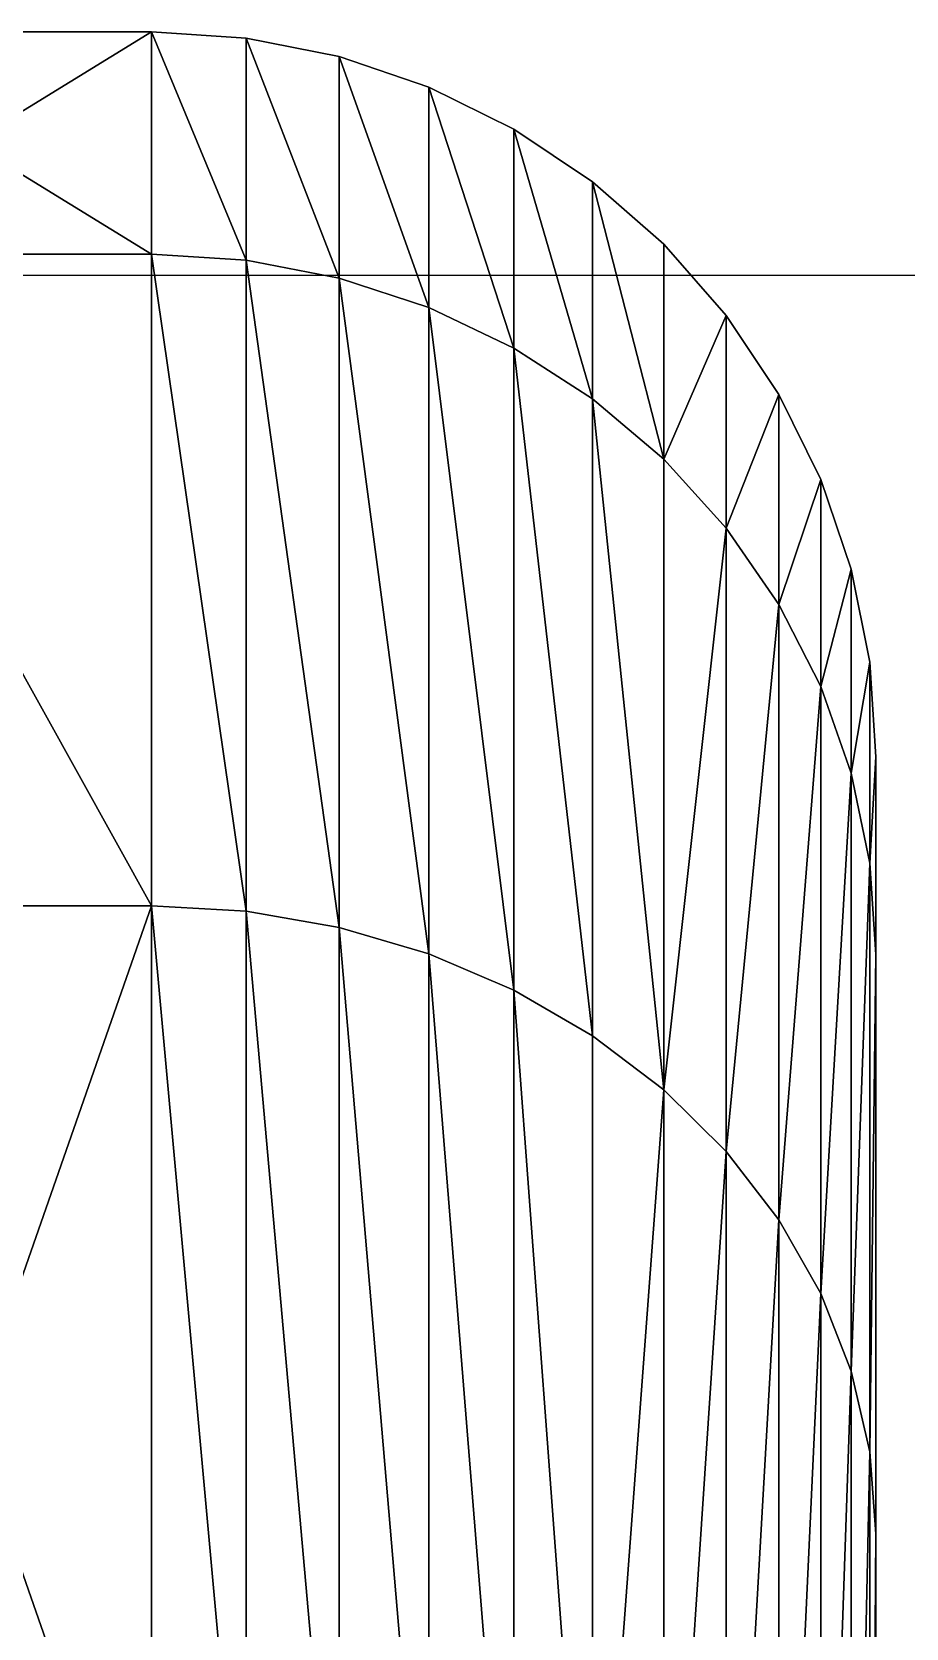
# Model space of a CAD drawing. Header units: millimetres. Extents: x 779 to 931, y 271 to 417.
# Drawn here: x 872.708 to 873.915, y 349.267 to 351.469 of the extents above; entities that cross this region are included whole.
import ezdxf

# ---------------------------------------------------------------- set-up
doc = ezdxf.new("R2010")
doc.units = ezdxf.units.MM

msp = doc.modelspace()

# ---------------------------------------------------------------- linework, layer by layer
at = {"extrusion": (1, -1.22465e-16, -1.83697e-16)}
for p, q in [((872.3732, 351.4694, 13.8467), (872.8732, 351.4694, 13.8467)), ((873.0037, 351.4608, 13.8467), (872.8732, 351.4694, 13.8467)), ((872.8732, 351.4694, 13.8467), (872.8732, 351.1627, 16.176)), ((872.8732, 351.1627, 11.5173), (872.8732, 351.4694, 13.8467)), ((873.0037, 351.1544, 11.5195), (873.0037, 351.4608, 13.8467)), ((873.132, 351.4353, 13.8467), (873.0037, 351.4608, 13.8467)), ((873.0037, 351.4608, 13.8467), (873.0037, 351.1544, 16.1738)), ((873.132, 351.1298, 11.5261), (873.132, 351.4353, 13.8467)), ((873.2558, 351.3932, 13.8467), (873.132, 351.4353, 13.8467)), ((873.132, 351.4353, 13.8467), (873.132, 351.1298, 16.1672)), ((873.2558, 351.3932, 13.8467), (873.2558, 351.0892, 16.1563)), ((873.2558, 351.0892, 11.537), (873.2558, 351.3932, 13.8467)), ((873.3732, 351.3354, 13.8467), (873.2558, 351.3932, 13.8467)), ((873.3732, 351.3354, 13.8467), (873.3732, 351.0333, 16.1414)), ((873.3732, 351.0333, 11.552), (873.3732, 351.3354, 13.8467)), ((873.4819, 351.2627, 13.8467), (873.3732, 351.3354, 13.8467)), ((873.5803, 351.1765, 13.8467), (873.4819, 351.2627, 13.8467)), ((873.4819, 351.2627, 13.8467), (873.4819, 350.9631, 16.1226)), ((873.4819, 350.9631, 11.5708), (873.4819, 351.2627, 13.8467)), ((873.5803, 350.8798, 11.5931), (873.5803, 351.1765, 13.8467)), ((873.6665, 351.0781, 13.8467), (873.5803, 351.1765, 13.8467)), ((873.5803, 351.1765, 13.8467), (873.5803, 350.8798, 16.1002)), ((872.3732, 351.1627, 11.5173), (872.8732, 351.1627, 11.5173)), ((872.3732, 351.1627, 16.176), (872.8732, 351.1627, 16.176)), ((873.0037, 351.1544, 11.5195), (872.8732, 351.1627, 11.5173)), ((873.0037, 351.1544, 16.1738), (872.8732, 351.1627, 16.176)), ((872.8732, 351.1627, 16.176), (872.8732, 350.2636, 18.3467)), ((872.8732, 350.2636, 9.3467), (872.8732, 351.1627, 11.5173)), ((873.132, 351.1298, 11.5261), (873.0037, 351.1544, 11.5195)), ((873.132, 351.1298, 16.1672), (873.0037, 351.1544, 16.1738)), ((873.0037, 350.2562, 9.3509), (873.0037, 351.1544, 11.5195)), ((873.0037, 351.1544, 16.1738), (873.0037, 350.2562, 18.3424)), ((873.132, 350.2341, 9.3637), (873.132, 351.1298, 11.5261)), ((873.2558, 351.0892, 16.1563), (873.132, 351.1298, 16.1672)), ((873.2558, 351.0892, 11.537), (873.132, 351.1298, 11.5261)), ((873.132, 351.1298, 16.1672), (873.132, 350.2341, 18.3296)), ((873.3732, 351.0333, 16.1414), (873.2558, 351.0892, 16.1563)), ((873.2558, 351.0892, 16.1563), (873.2558, 350.1977, 18.3086)), ((873.2558, 350.1977, 9.3847), (873.2558, 351.0892, 11.537)), ((873.3732, 351.0333, 11.552), (873.2558, 351.0892, 11.537)), ((873.6665, 350.7848, 11.6186), (873.6665, 351.0781, 13.8467)), ((873.7392, 350.9694, 13.8467), (873.6665, 351.0781, 13.8467)), ((873.6665, 351.0781, 13.8467), (873.6665, 350.7848, 16.0748)), ((873.4819, 350.9631, 16.1226), (873.3732, 351.0333, 16.1414)), ((873.3732, 351.0333, 16.1414), (873.3732, 350.1476, 18.2797)), ((873.3732, 350.1476, 9.4137), (873.3732, 351.0333, 11.552)), ((873.4819, 350.9631, 11.5708), (873.3732, 351.0333, 11.552)), ((873.7392, 350.6797, 11.6467), (873.7392, 350.9694, 13.8467)), ((873.797, 350.852, 13.8467), (873.7392, 350.9694, 13.8467)), ((873.7392, 350.9694, 13.8467), (873.7392, 350.6797, 16.0466)), ((873.5803, 350.8798, 16.1002), (873.4819, 350.9631, 16.1226)), ((873.4819, 350.9631, 16.1226), (873.4819, 350.0846, 18.2433)), ((873.4819, 350.0846, 9.45), (873.4819, 350.9631, 11.5708)), ((873.5803, 350.8798, 11.5931), (873.4819, 350.9631, 11.5708)), ((873.6665, 350.7848, 11.6186), (873.5803, 350.8798, 11.5931)), ((873.6665, 350.7848, 16.0748), (873.5803, 350.8798, 16.1002)), ((873.5803, 350.8798, 16.1002), (873.5803, 350.0099, 18.2002)), ((873.5803, 350.0099, 9.4931), (873.5803, 350.8798, 11.5931)), ((873.797, 350.5664, 11.6771), (873.797, 350.852, 13.8467)), ((873.797, 350.852, 13.8467), (873.797, 350.5664, 16.0163)), ((873.8391, 350.7282, 13.8467), (873.797, 350.852, 13.8467)), ((873.6665, 349.9248, 9.5423), (873.6665, 350.7848, 11.6186)), ((873.7392, 350.6797, 11.6467), (873.6665, 350.7848, 11.6186)), ((873.7392, 350.6797, 16.0466), (873.6665, 350.7848, 16.0748)), ((873.6665, 350.7848, 16.0748), (873.6665, 349.9248, 18.151)), ((873.8391, 350.7282, 13.8467), (873.8391, 350.4468, 15.9842)), ((873.8391, 350.4468, 11.7091), (873.8391, 350.7282, 13.8467)), ((873.8646, 350.5999, 13.8467), (873.8391, 350.7282, 13.8467)), ((873.7392, 350.6797, 16.0466), (873.7392, 349.8306, 18.0967)), ((873.7392, 349.8306, 9.5967), (873.7392, 350.6797, 11.6467)), ((873.797, 350.5664, 11.6771), (873.7392, 350.6797, 11.6467)), ((873.797, 350.5664, 16.0163), (873.7392, 350.6797, 16.0466)), ((873.8646, 350.5999, 13.8467), (873.8646, 350.3228, 15.951)), ((873.8732, 350.4694, 13.8467), (873.8646, 350.5999, 13.8467)), ((873.8646, 350.3228, 11.7423), (873.8646, 350.5999, 13.8467)), ((873.797, 350.5664, 16.0163), (873.797, 349.729, 18.038)), ((873.8391, 350.4468, 15.9842), (873.797, 350.5664, 16.0163)), ((873.8391, 350.4468, 11.7091), (873.797, 350.5664, 11.6771)), ((873.797, 349.729, 9.6553), (873.797, 350.5664, 11.6771)), ((873.8732, 350.4694, 13.8467), (873.8732, 350.1968, 15.9172)), ((873.8732, 350.1968, 11.7761), (873.8732, 350.4694, 13.8467)), ((873.8391, 350.4468, 15.9842), (873.8391, 349.6217, 17.9761)), ((873.8646, 350.3228, 15.951), (873.8391, 350.4468, 15.9842)), ((873.8391, 349.6217, 9.7173), (873.8391, 350.4468, 11.7091)), ((873.8646, 350.3228, 11.7423), (873.8391, 350.4468, 11.7091)), ((873.8732, 350.1968, 15.9172), (873.8646, 350.3228, 15.951)), ((873.8646, 349.5106, 9.7814), (873.8646, 350.3228, 11.7423)), ((873.8646, 350.3228, 15.951), (873.8646, 349.5106, 17.9119)), ((873.8732, 350.1968, 11.7761), (873.8646, 350.3228, 11.7423)), ((872.3732, 350.2636, 18.3467), (872.8732, 350.2636, 18.3467)), ((872.3732, 350.2636, 9.3467), (872.8732, 350.2636, 9.3467)), ((873.0037, 350.2562, 9.3509), (872.8732, 350.2636, 9.3467)), ((873.0037, 350.2562, 18.3424), (872.8732, 350.2636, 18.3467)), ((872.8732, 348.8333, 7.4827), (872.8732, 350.2636, 9.3467)), ((872.8732, 350.2636, 18.3467), (872.8732, 348.8333, 20.2106)), ((873.0037, 348.8273, 7.4888), (873.0037, 350.2562, 9.3509)), ((873.132, 350.2341, 9.3637), (873.0037, 350.2562, 9.3509)), ((873.0037, 350.2562, 18.3424), (873.0037, 348.8273, 20.2046)), ((873.132, 350.2341, 18.3296), (873.0037, 350.2562, 18.3424)), ((873.2558, 350.1977, 18.3086), (873.132, 350.2341, 18.3296)), ((873.132, 348.8092, 7.5068), (873.132, 350.2341, 9.3637)), ((873.2558, 350.1977, 9.3847), (873.132, 350.2341, 9.3637)), ((873.132, 350.2341, 18.3296), (873.132, 348.8092, 20.1865)), ((873.3732, 350.1476, 9.4137), (873.2558, 350.1977, 9.3847)), ((873.3732, 350.1476, 18.2797), (873.2558, 350.1977, 18.3086)), ((873.2558, 348.7795, 7.5365), (873.2558, 350.1977, 9.3847)), ((873.2558, 350.1977, 18.3086), (873.2558, 348.7795, 20.1568)), ((873.8732, 350.1968, 15.9172), (873.8732, 349.3976, 17.8467)), ((873.8732, 349.3976, 9.8467), (873.8732, 350.1968, 11.7761)), ((873.3732, 348.7386, 7.5774), (873.3732, 350.1476, 9.4137)), ((873.3732, 350.1476, 18.2797), (873.3732, 348.7386, 20.1159)), ((873.4819, 350.0846, 18.2433), (873.3732, 350.1476, 18.2797)), ((873.4819, 350.0846, 9.45), (873.3732, 350.1476, 9.4137)), ((873.4819, 350.0846, 18.2433), (873.4819, 348.6872, 20.0645)), ((873.5803, 350.0099, 9.4931), (873.4819, 350.0846, 9.45)), ((873.5803, 350.0099, 18.2002), (873.4819, 350.0846, 18.2433)), ((873.4819, 348.6872, 7.6288), (873.4819, 350.0846, 9.45)), ((873.5803, 350.0099, 18.2002), (873.5803, 348.6262, 20.0035)), ((873.5803, 348.6262, 7.6898), (873.5803, 350.0099, 9.4931)), ((873.6665, 349.9248, 9.5423), (873.5803, 350.0099, 9.4931)), ((873.6665, 349.9248, 18.151), (873.5803, 350.0099, 18.2002)), ((873.7392, 349.8306, 18.0967), (873.6665, 349.9248, 18.151)), ((873.6665, 349.9248, 18.151), (873.6665, 348.5567, 19.934)), ((873.6665, 348.5567, 7.7594), (873.6665, 349.9248, 9.5423)), ((873.7392, 349.8306, 9.5967), (873.6665, 349.9248, 9.5423)), ((873.797, 349.729, 9.6553), (873.7392, 349.8306, 9.5967)), ((873.797, 349.729, 18.038), (873.7392, 349.8306, 18.0967)), ((873.7392, 349.8306, 18.0967), (873.7392, 348.4798, 19.8571)), ((873.7392, 348.4798, 7.8363), (873.7392, 349.8306, 9.5967)), ((873.797, 348.3968, 7.9192), (873.797, 349.729, 9.6553)), ((873.8391, 349.6217, 17.9761), (873.797, 349.729, 18.038)), ((873.8391, 349.6217, 9.7173), (873.797, 349.729, 9.6553)), ((873.797, 349.729, 18.038), (873.797, 348.3968, 19.7741)), ((873.8391, 348.3092, 8.0068), (873.8391, 349.6217, 9.7173)), ((873.8391, 349.6217, 17.9761), (873.8391, 348.3092, 19.6865)), ((873.8646, 349.5106, 9.7814), (873.8391, 349.6217, 9.7173)), ((873.8646, 349.5106, 17.9119), (873.8391, 349.6217, 17.9761)), ((873.8646, 348.2185, 8.0975), (873.8646, 349.5106, 9.7814)), ((873.8646, 349.5106, 17.9119), (873.8646, 348.2185, 19.5958)), ((873.8732, 349.3976, 9.8467), (873.8646, 349.5106, 9.7814)), ((873.8732, 349.3976, 17.8467), (873.8646, 349.5106, 17.9119)), ((873.8732, 349.4607, 13.8467), (873.8732, 349.2225, 15.6562)), ((873.8732, 349.2225, 12.0372), (873.8732, 349.4607, 13.8467)), ((873.8732, 349.3976, 17.8467), (873.8732, 348.1262, 19.5035)), ((873.8732, 348.1262, 8.1898), (873.8732, 349.3976, 9.8467))]:
    msp.add_line(p, q, dxfattribs=at)
at = {"elevation": 32.5}
msp.add_lwpolyline([(841.0732, 351.134), (931.2732, 351.134), (931.2732, 336.134), (841.0732, 336.134)], close=True, dxfattribs=at)

# ---------------------------------------------------------------- meshes
at = {"color": 160, "true_color": 0x3232ff}
mesh = msp.add_polyface(dxfattribs=at)
corners = [(872.8732, 351.1627, 11.5173), (872.3732, 351.4694, 13.8467), (872.8732, 351.4694, 13.8467), (872.3732, 351.1627, 11.5173)]
mesh.append_faces([[corners[k] for k in face] for face in [(0, 1, 2), (1, 0, 3)]], dxfattribs={"vtx0": -1, "color": 160})
mesh = msp.add_polyface(dxfattribs=at)
corners = [(872.8732, 351.4694, 13.8467), (872.3732, 351.1627, 16.176), (872.8732, 351.1627, 16.176), (872.3732, 351.4694, 13.8467)]
mesh.append_faces([[corners[k] for k in face] for face in [(0, 1, 2), (1, 0, 3)]], dxfattribs={"vtx0": -1, "color": 160})
mesh = msp.add_polyface(dxfattribs=at)
corners = [(873.0037, 351.1544, 11.5195), (872.8732, 351.4694, 13.8467), (873.0037, 351.4608, 13.8467), (872.8732, 351.1627, 11.5173)]
mesh.append_faces([[corners[k] for k in face] for face in [(0, 1, 2), (1, 0, 3)]], dxfattribs={"vtx0": -1, "color": 160})
mesh = msp.add_polyface(dxfattribs=at)
corners = [(873.0037, 351.1544, 16.1738), (872.8732, 351.4694, 13.8467), (872.8732, 351.1627, 16.176), (873.0037, 351.4608, 13.8467)]
mesh.append_faces([[corners[k] for k in face] for face in [(0, 1, 2), (1, 0, 3)]], dxfattribs={"vtx0": -1, "color": 160})
mesh = msp.add_polyface(dxfattribs=at)
corners = [(873.132, 351.1298, 11.5261), (873.0037, 351.4608, 13.8467), (873.132, 351.4353, 13.8467), (873.0037, 351.1544, 11.5195)]
mesh.append_faces([[corners[k] for k in face] for face in [(0, 1, 2), (1, 0, 3)]], dxfattribs={"vtx0": -1, "color": 160})
mesh = msp.add_polyface(dxfattribs=at)
corners = [(873.132, 351.1298, 16.1672), (873.0037, 351.4608, 13.8467), (873.0037, 351.1544, 16.1738), (873.132, 351.4353, 13.8467)]
mesh.append_faces([[corners[k] for k in face] for face in [(0, 1, 2), (1, 0, 3)]], dxfattribs={"vtx0": -1, "color": 160})
mesh = msp.add_polyface(dxfattribs=at)
corners = [(873.2558, 351.0892, 16.1563), (873.132, 351.4353, 13.8467), (873.132, 351.1298, 16.1672), (873.2558, 351.3932, 13.8467)]
mesh.append_faces([[corners[k] for k in face] for face in [(0, 1, 2), (1, 0, 3)]], dxfattribs={"vtx0": -1, "color": 160})
mesh = msp.add_polyface(dxfattribs=at)
corners = [(873.2558, 351.0892, 11.537), (873.132, 351.4353, 13.8467), (873.2558, 351.3932, 13.8467), (873.132, 351.1298, 11.5261)]
mesh.append_faces([[corners[k] for k in face] for face in [(0, 1, 2), (1, 0, 3)]], dxfattribs={"vtx0": -1, "color": 160})
mesh = msp.add_polyface(dxfattribs=at)
corners = [(873.3732, 351.0333, 16.1414), (873.2558, 351.3932, 13.8467), (873.2558, 351.0892, 16.1563), (873.3732, 351.3354, 13.8467)]
mesh.append_faces([[corners[k] for k in face] for face in [(0, 1, 2), (1, 0, 3)]], dxfattribs={"vtx0": -1, "color": 160})
mesh = msp.add_polyface(dxfattribs=at)
corners = [(873.3732, 351.0333, 11.552), (873.2558, 351.3932, 13.8467), (873.3732, 351.3354, 13.8467), (873.2558, 351.0892, 11.537)]
mesh.append_faces([[corners[k] for k in face] for face in [(0, 1, 2), (1, 0, 3)]], dxfattribs={"vtx0": -1, "color": 160})
mesh = msp.add_polyface(dxfattribs=at)
corners = [(873.4819, 350.9631, 11.5708), (873.3732, 351.3354, 13.8467), (873.4819, 351.2627, 13.8467), (873.3732, 351.0333, 11.552)]
mesh.append_faces([[corners[k] for k in face] for face in [(0, 1, 2), (1, 0, 3)]], dxfattribs={"vtx0": -1, "color": 160})
mesh = msp.add_polyface(dxfattribs=at)
corners = [(873.4819, 350.9631, 16.1226), (873.3732, 351.3354, 13.8467), (873.3732, 351.0333, 16.1414), (873.4819, 351.2627, 13.8467)]
mesh.append_faces([[corners[k] for k in face] for face in [(0, 1, 2), (1, 0, 3)]], dxfattribs={"vtx0": -1, "color": 160})
mesh = msp.add_polyface(dxfattribs=at)
corners = [(873.5803, 350.8798, 11.5931), (873.4819, 351.2627, 13.8467), (873.5803, 351.1765, 13.8467), (873.4819, 350.9631, 11.5708)]
mesh.append_faces([[corners[k] for k in face] for face in [(0, 1, 2), (1, 0, 3)]], dxfattribs={"vtx0": -1, "color": 160})
mesh = msp.add_polyface(dxfattribs=at)
corners = [(873.5803, 350.8798, 16.1002), (873.4819, 351.2627, 13.8467), (873.4819, 350.9631, 16.1226), (873.5803, 351.1765, 13.8467)]
mesh.append_faces([[corners[k] for k in face] for face in [(0, 1, 2), (1, 0, 3)]], dxfattribs={"vtx0": -1, "color": 160})
mesh = msp.add_polyface(dxfattribs=at)
corners = [(873.6665, 351.0781, 13.8467), (873.5803, 350.8798, 11.5931), (873.5803, 351.1765, 13.8467), (873.6665, 350.7848, 11.6186)]
mesh.append_faces([[corners[k] for k in face] for face in [(0, 1, 2), (1, 0, 3)]], dxfattribs={"vtx0": -1, "color": 160})
mesh = msp.add_polyface(dxfattribs=at)
corners = [(873.5803, 350.8798, 16.1002), (873.6665, 351.0781, 13.8467), (873.5803, 351.1765, 13.8467), (873.6665, 350.7848, 16.0748)]
mesh.append_faces([[corners[k] for k in face] for face in [(0, 1, 2), (1, 0, 3)]], dxfattribs={"vtx0": -1, "color": 160})
mesh = msp.add_polyface(dxfattribs=at)
corners = [(872.8732, 350.2636, 18.3467), (872.3732, 351.1627, 16.176), (872.3732, 350.2636, 18.3467), (872.8732, 351.1627, 16.176)]
mesh.append_faces([[corners[k] for k in face] for face in [(0, 1, 2), (1, 0, 3)]], dxfattribs={"vtx0": -1, "color": 160})
mesh = msp.add_polyface(dxfattribs=at)
corners = [(872.8732, 350.2636, 9.3467), (872.3732, 351.1627, 11.5173), (872.8732, 351.1627, 11.5173), (872.3732, 350.2636, 9.3467)]
mesh.append_faces([[corners[k] for k in face] for face in [(0, 1, 2), (1, 0, 3)]], dxfattribs={"vtx0": -1, "color": 160})
mesh = msp.add_polyface(dxfattribs=at)
corners = [(873.0037, 350.2562, 9.3509), (872.8732, 351.1627, 11.5173), (873.0037, 351.1544, 11.5195), (872.8732, 350.2636, 9.3467)]
mesh.append_faces([[corners[k] for k in face] for face in [(0, 1, 2), (1, 0, 3)]], dxfattribs={"vtx0": -1, "color": 160})
mesh = msp.add_polyface(dxfattribs=at)
corners = [(873.0037, 350.2562, 18.3424), (872.8732, 351.1627, 16.176), (872.8732, 350.2636, 18.3467), (873.0037, 351.1544, 16.1738)]
mesh.append_faces([[corners[k] for k in face] for face in [(0, 1, 2), (1, 0, 3)]], dxfattribs={"vtx0": -1, "color": 160})
mesh = msp.add_polyface(dxfattribs=at)
corners = [(873.132, 350.2341, 9.3637), (873.0037, 351.1544, 11.5195), (873.132, 351.1298, 11.5261), (873.0037, 350.2562, 9.3509)]
mesh.append_faces([[corners[k] for k in face] for face in [(0, 1, 2), (1, 0, 3)]], dxfattribs={"vtx0": -1, "color": 160})
mesh = msp.add_polyface(dxfattribs=at)
corners = [(873.132, 350.2341, 18.3296), (873.0037, 351.1544, 16.1738), (873.0037, 350.2562, 18.3424), (873.132, 351.1298, 16.1672)]
mesh.append_faces([[corners[k] for k in face] for face in [(0, 1, 2), (1, 0, 3)]], dxfattribs={"vtx0": -1, "color": 160})
mesh = msp.add_polyface(dxfattribs=at)
corners = [(873.2558, 350.1977, 9.3847), (873.132, 351.1298, 11.5261), (873.2558, 351.0892, 11.537), (873.132, 350.2341, 9.3637)]
mesh.append_faces([[corners[k] for k in face] for face in [(0, 1, 2), (1, 0, 3)]], dxfattribs={"vtx0": -1, "color": 160})
mesh = msp.add_polyface(dxfattribs=at)
corners = [(873.2558, 350.1977, 18.3086), (873.132, 351.1298, 16.1672), (873.132, 350.2341, 18.3296), (873.2558, 351.0892, 16.1563)]
mesh.append_faces([[corners[k] for k in face] for face in [(0, 1, 2), (1, 0, 3)]], dxfattribs={"vtx0": -1, "color": 160})
mesh = msp.add_polyface(dxfattribs=at)
corners = [(873.3732, 350.1476, 18.2797), (873.2558, 351.0892, 16.1563), (873.2558, 350.1977, 18.3086), (873.3732, 351.0333, 16.1414)]
mesh.append_faces([[corners[k] for k in face] for face in [(0, 1, 2), (1, 0, 3)]], dxfattribs={"vtx0": -1, "color": 160})
mesh = msp.add_polyface(dxfattribs=at)
corners = [(873.3732, 350.1476, 9.4137), (873.2558, 351.0892, 11.537), (873.3732, 351.0333, 11.552), (873.2558, 350.1977, 9.3847)]
mesh.append_faces([[corners[k] for k in face] for face in [(0, 1, 2), (1, 0, 3)]], dxfattribs={"vtx0": -1, "color": 160})
mesh = msp.add_polyface(dxfattribs=at)
corners = [(873.7392, 350.9694, 13.8467), (873.6665, 350.7848, 11.6186), (873.6665, 351.0781, 13.8467), (873.7392, 350.6797, 11.6467)]
mesh.append_faces([[corners[k] for k in face] for face in [(0, 1, 2), (1, 0, 3)]], dxfattribs={"vtx0": -1, "color": 160})
mesh = msp.add_polyface(dxfattribs=at)
corners = [(873.6665, 350.7848, 16.0748), (873.7392, 350.9694, 13.8467), (873.6665, 351.0781, 13.8467), (873.7392, 350.6797, 16.0466)]
mesh.append_faces([[corners[k] for k in face] for face in [(0, 1, 2), (1, 0, 3)]], dxfattribs={"vtx0": -1, "color": 160})
mesh = msp.add_polyface(dxfattribs=at)
corners = [(873.4819, 350.0846, 18.2433), (873.3732, 351.0333, 16.1414), (873.3732, 350.1476, 18.2797), (873.4819, 350.9631, 16.1226)]
mesh.append_faces([[corners[k] for k in face] for face in [(0, 1, 2), (1, 0, 3)]], dxfattribs={"vtx0": -1, "color": 160})
mesh = msp.add_polyface(dxfattribs=at)
corners = [(873.4819, 350.0846, 9.45), (873.3732, 351.0333, 11.552), (873.4819, 350.9631, 11.5708), (873.3732, 350.1476, 9.4137)]
mesh.append_faces([[corners[k] for k in face] for face in [(0, 1, 2), (1, 0, 3)]], dxfattribs={"vtx0": -1, "color": 160})
mesh = msp.add_polyface(dxfattribs=at)
corners = [(873.7392, 350.6797, 16.0466), (873.797, 350.852, 13.8467), (873.7392, 350.9694, 13.8467), (873.797, 350.5664, 16.0163)]
mesh.append_faces([[corners[k] for k in face] for face in [(0, 1, 2), (1, 0, 3)]], dxfattribs={"vtx0": -1, "color": 160})
mesh = msp.add_polyface(dxfattribs=at)
corners = [(873.797, 350.852, 13.8467), (873.7392, 350.6797, 11.6467), (873.7392, 350.9694, 13.8467), (873.797, 350.5664, 11.6771)]
mesh.append_faces([[corners[k] for k in face] for face in [(0, 1, 2), (1, 0, 3)]], dxfattribs={"vtx0": -1, "color": 160})
mesh = msp.add_polyface(dxfattribs=at)
corners = [(873.5803, 350.0099, 18.2002), (873.4819, 350.9631, 16.1226), (873.4819, 350.0846, 18.2433), (873.5803, 350.8798, 16.1002)]
mesh.append_faces([[corners[k] for k in face] for face in [(0, 1, 2), (1, 0, 3)]], dxfattribs={"vtx0": -1, "color": 160})
mesh = msp.add_polyface(dxfattribs=at)
corners = [(873.5803, 350.0099, 9.4931), (873.4819, 350.9631, 11.5708), (873.5803, 350.8798, 11.5931), (873.4819, 350.0846, 9.45)]
mesh.append_faces([[corners[k] for k in face] for face in [(0, 1, 2), (1, 0, 3)]], dxfattribs={"vtx0": -1, "color": 160})
mesh = msp.add_polyface(dxfattribs=at)
corners = [(873.6665, 350.7848, 11.6186), (873.5803, 350.0099, 9.4931), (873.5803, 350.8798, 11.5931), (873.6665, 349.9248, 9.5423)]
mesh.append_faces([[corners[k] for k in face] for face in [(0, 1, 2), (1, 0, 3)]], dxfattribs={"vtx0": -1, "color": 160})
mesh = msp.add_polyface(dxfattribs=at)
corners = [(873.5803, 350.0099, 18.2002), (873.6665, 350.7848, 16.0748), (873.5803, 350.8798, 16.1002), (873.6665, 349.9248, 18.151)]
mesh.append_faces([[corners[k] for k in face] for face in [(0, 1, 2), (1, 0, 3)]], dxfattribs={"vtx0": -1, "color": 160})
mesh = msp.add_polyface(dxfattribs=at)
corners = [(873.797, 350.5664, 16.0163), (873.8391, 350.7282, 13.8467), (873.797, 350.852, 13.8467), (873.8391, 350.4468, 15.9842)]
mesh.append_faces([[corners[k] for k in face] for face in [(0, 1, 2), (1, 0, 3)]], dxfattribs={"vtx0": -1, "color": 160})
mesh = msp.add_polyface(dxfattribs=at)
corners = [(873.8391, 350.7282, 13.8467), (873.797, 350.5664, 11.6771), (873.797, 350.852, 13.8467), (873.8391, 350.4468, 11.7091)]
mesh.append_faces([[corners[k] for k in face] for face in [(0, 1, 2), (1, 0, 3)]], dxfattribs={"vtx0": -1, "color": 160})
mesh = msp.add_polyface(dxfattribs=at)
corners = [(873.6665, 349.9248, 18.151), (873.7392, 350.6797, 16.0466), (873.6665, 350.7848, 16.0748), (873.7392, 349.8306, 18.0967)]
mesh.append_faces([[corners[k] for k in face] for face in [(0, 1, 2), (1, 0, 3)]], dxfattribs={"vtx0": -1, "color": 160})
mesh = msp.add_polyface(dxfattribs=at)
corners = [(873.7392, 350.6797, 11.6467), (873.6665, 349.9248, 9.5423), (873.6665, 350.7848, 11.6186), (873.7392, 349.8306, 9.5967)]
mesh.append_faces([[corners[k] for k in face] for face in [(0, 1, 2), (1, 0, 3)]], dxfattribs={"vtx0": -1, "color": 160})
mesh = msp.add_polyface(dxfattribs=at)
corners = [(873.8391, 350.4468, 15.9842), (873.8646, 350.5999, 13.8467), (873.8391, 350.7282, 13.8467), (873.8646, 350.3228, 15.951)]
mesh.append_faces([[corners[k] for k in face] for face in [(0, 1, 2), (1, 0, 3)]], dxfattribs={"vtx0": -1, "color": 160})
mesh = msp.add_polyface(dxfattribs=at)
corners = [(873.8646, 350.5999, 13.8467), (873.8391, 350.4468, 11.7091), (873.8391, 350.7282, 13.8467), (873.8646, 350.3228, 11.7423)]
mesh.append_faces([[corners[k] for k in face] for face in [(0, 1, 2), (1, 0, 3)]], dxfattribs={"vtx0": -1, "color": 160})
mesh = msp.add_polyface(dxfattribs=at)
corners = [(873.797, 350.5664, 11.6771), (873.7392, 349.8306, 9.5967), (873.7392, 350.6797, 11.6467), (873.797, 349.729, 9.6553)]
mesh.append_faces([[corners[k] for k in face] for face in [(0, 1, 2), (1, 0, 3)]], dxfattribs={"vtx0": -1, "color": 160})
mesh = msp.add_polyface(dxfattribs=at)
corners = [(873.7392, 349.8306, 18.0967), (873.797, 350.5664, 16.0163), (873.7392, 350.6797, 16.0466), (873.797, 349.729, 18.038)]
mesh.append_faces([[corners[k] for k in face] for face in [(0, 1, 2), (1, 0, 3)]], dxfattribs={"vtx0": -1, "color": 160})
mesh = msp.add_polyface(dxfattribs=at)
corners = [(873.8646, 350.3228, 15.951), (873.8732, 350.4694, 13.8467), (873.8646, 350.5999, 13.8467), (873.8732, 350.1968, 15.9172)]
mesh.append_faces([[corners[k] for k in face] for face in [(0, 1, 2), (1, 0, 3)]], dxfattribs={"vtx0": -1, "color": 160})
mesh = msp.add_polyface(dxfattribs=at)
corners = [(873.8732, 350.4694, 13.8467), (873.8646, 350.3228, 11.7423), (873.8646, 350.5999, 13.8467), (873.8732, 350.1968, 11.7761)]
mesh.append_faces([[corners[k] for k in face] for face in [(0, 1, 2), (1, 0, 3)]], dxfattribs={"vtx0": -1, "color": 160})
mesh = msp.add_polyface(dxfattribs=at)
corners = [(873.797, 349.729, 18.038), (873.8391, 350.4468, 15.9842), (873.797, 350.5664, 16.0163), (873.8391, 349.6217, 17.9761)]
mesh.append_faces([[corners[k] for k in face] for face in [(0, 1, 2), (1, 0, 3)]], dxfattribs={"vtx0": -1, "color": 160})
mesh = msp.add_polyface(dxfattribs=at)
corners = [(873.8391, 350.4468, 11.7091), (873.797, 349.729, 9.6553), (873.797, 350.5664, 11.6771), (873.8391, 349.6217, 9.7173)]
mesh.append_faces([[corners[k] for k in face] for face in [(0, 1, 2), (1, 0, 3)]], dxfattribs={"vtx0": -1, "color": 160})
mesh = msp.add_polyface(dxfattribs=at)
corners = [(873.8732, 350.1968, 15.9172), (873.8732, 350.1968, 11.7761), (873.8732, 350.4694, 13.8467), (873.8732, 349.3976, 17.8467), (873.8732, 349.4607, 13.8467), (873.8732, 349.2225, 15.6562), (873.8732, 348.1262, 19.5035), (873.8732, 348.5241, 17.3424), (873.8732, 347.413, 18.7903), (873.8732, 346.4694, 20.7749), (873.8732, 345.965, 19.9014), (873.8732, 344.5399, 21.5741), (873.8732, 344.2789, 20.5998), (873.8732, 342.4694, 21.8467), (873.8732, 342.4694, 20.838), (873.8732, 340.3988, 21.5741), (873.8732, 340.6599, 20.5998), (873.8732, 338.9737, 19.9014), (873.8732, 338.4694, 20.7749), (873.8732, 337.5257, 18.7903), (873.8732, 336.8125, 19.5035), (873.8732, 336.4147, 17.3424), (873.8732, 335.5412, 17.8467), (873.8732, 335.7162, 15.6562), (873.8732, 335.478, 13.8467), (873.8732, 334.742, 15.9172), (873.8732, 349.3976, 9.8467), (873.8732, 349.2225, 12.0372), (873.8732, 348.1262, 8.1898), (873.8732, 348.5241, 10.351), (873.8732, 347.413, 8.903), (873.8732, 346.4694, 6.9185), (873.8732, 345.965, 7.792), (873.8732, 344.5399, 6.1193), (873.8732, 344.2789, 7.0935), (873.8732, 342.4694, 5.8467), (873.8732, 342.4694, 6.8553), (873.8732, 340.6599, 7.0935), (873.8732, 340.3988, 6.1193), (873.8732, 338.9737, 7.792), (873.8732, 338.4694, 6.9185), (873.8732, 337.5257, 8.903), (873.8732, 336.8125, 8.1898), (873.8732, 336.4147, 10.351), (873.8732, 335.5412, 9.8467), (873.8732, 335.7162, 12.0372), (873.8732, 334.742, 11.7761), (873.8732, 334.4694, 13.8467)]
mesh.append_faces([[corners[k] for k in face] for face in [(0, 1, 2), (46, 25, 47)]], dxfattribs={"vtx0": -1, "color": 160})
mesh.append_faces([[corners[k] for k in face] for face in [(4, 3, 5), (5, 6, 7), (7, 6, 8), (8, 9, 10), (10, 11, 12), (12, 13, 14), (14, 15, 16), (16, 15, 17), (17, 18, 19), (19, 20, 21), (21, 22, 23), (23, 22, 24), (26, 27, 28), (28, 30, 31), (31, 32, 33), (33, 34, 35), (35, 37, 38), (38, 39, 40), (40, 41, 42), (42, 43, 44), (44, 24, 46)]], dxfattribs={"vtx0": -1, "vtx1": -1, "color": 160})
mesh.append_faces([[corners[k] for k in face] for face in [(1, 3, 4), (46, 24, 25)]], dxfattribs={"vtx0": -1, "vtx1": -1, "vtx2": -1, "color": 160})
mesh.append_faces([[corners[k] for k in face] for face in [(1, 0, 3), (5, 3, 6), (8, 6, 9), (10, 9, 11), (12, 11, 13), (14, 13, 15), (17, 15, 18), (19, 18, 20), (21, 20, 22), (24, 22, 25), (4, 26, 1), (26, 4, 27), (28, 27, 29), (28, 29, 30), (31, 30, 32), (33, 32, 34), (35, 34, 36), (35, 36, 37), (38, 37, 39), (40, 39, 41), (42, 41, 43), (44, 43, 45), (44, 45, 24)]], dxfattribs={"vtx0": -1, "vtx2": -1, "color": 160})
mesh = msp.add_polyface(dxfattribs=at)
corners = [(873.8391, 349.6217, 17.9761), (873.8646, 350.3228, 15.951), (873.8391, 350.4468, 15.9842), (873.8646, 349.5106, 17.9119)]
mesh.append_faces([[corners[k] for k in face] for face in [(0, 1, 2), (1, 0, 3)]], dxfattribs={"vtx0": -1, "color": 160})
mesh = msp.add_polyface(dxfattribs=at)
corners = [(873.8646, 350.3228, 11.7423), (873.8391, 349.6217, 9.7173), (873.8391, 350.4468, 11.7091), (873.8646, 349.5106, 9.7814)]
mesh.append_faces([[corners[k] for k in face] for face in [(0, 1, 2), (1, 0, 3)]], dxfattribs={"vtx0": -1, "color": 160})
mesh = msp.add_polyface(dxfattribs=at)
corners = [(873.8646, 349.5106, 17.9119), (873.8732, 350.1968, 15.9172), (873.8646, 350.3228, 15.951), (873.8732, 349.3976, 17.8467)]
mesh.append_faces([[corners[k] for k in face] for face in [(0, 1, 2), (1, 0, 3)]], dxfattribs={"vtx0": -1, "color": 160})
mesh = msp.add_polyface(dxfattribs=at)
corners = [(873.8732, 350.1968, 11.7761), (873.8646, 349.5106, 9.7814), (873.8646, 350.3228, 11.7423), (873.8732, 349.3976, 9.8467)]
mesh.append_faces([[corners[k] for k in face] for face in [(0, 1, 2), (1, 0, 3)]], dxfattribs={"vtx0": -1, "color": 160})
mesh = msp.add_polyface(dxfattribs=at)
corners = [(872.8732, 348.8333, 7.4827), (872.3732, 350.2636, 9.3467), (872.8732, 350.2636, 9.3467), (872.3732, 348.8333, 7.4827)]
mesh.append_faces([[corners[k] for k in face] for face in [(0, 1, 2), (1, 0, 3)]], dxfattribs={"vtx0": -1, "color": 160})
mesh = msp.add_polyface(dxfattribs=at)
corners = [(872.8732, 350.2636, 18.3467), (872.3732, 348.8333, 20.2106), (872.8732, 348.8333, 20.2106), (872.3732, 350.2636, 18.3467)]
mesh.append_faces([[corners[k] for k in face] for face in [(0, 1, 2), (1, 0, 3)]], dxfattribs={"vtx0": -1, "color": 160})
mesh = msp.add_polyface(dxfattribs=at)
corners = [(873.0037, 348.8273, 7.4888), (872.8732, 350.2636, 9.3467), (873.0037, 350.2562, 9.3509), (872.8732, 348.8333, 7.4827)]
mesh.append_faces([[corners[k] for k in face] for face in [(0, 1, 2), (1, 0, 3)]], dxfattribs={"vtx0": -1, "color": 160})
mesh = msp.add_polyface(dxfattribs=at)
corners = [(873.0037, 348.8273, 20.2046), (872.8732, 350.2636, 18.3467), (872.8732, 348.8333, 20.2106), (873.0037, 350.2562, 18.3424)]
mesh.append_faces([[corners[k] for k in face] for face in [(0, 1, 2), (1, 0, 3)]], dxfattribs={"vtx0": -1, "color": 160})
mesh = msp.add_polyface(dxfattribs=at)
corners = [(873.132, 348.8092, 7.5068), (873.0037, 350.2562, 9.3509), (873.132, 350.2341, 9.3637), (873.0037, 348.8273, 7.4888)]
mesh.append_faces([[corners[k] for k in face] for face in [(0, 1, 2), (1, 0, 3)]], dxfattribs={"vtx0": -1, "color": 160})
mesh = msp.add_polyface(dxfattribs=at)
corners = [(873.132, 348.8092, 20.1865), (873.0037, 350.2562, 18.3424), (873.0037, 348.8273, 20.2046), (873.132, 350.2341, 18.3296)]
mesh.append_faces([[corners[k] for k in face] for face in [(0, 1, 2), (1, 0, 3)]], dxfattribs={"vtx0": -1, "color": 160})
mesh = msp.add_polyface(dxfattribs=at)
corners = [(873.2558, 348.7795, 7.5365), (873.132, 350.2341, 9.3637), (873.2558, 350.1977, 9.3847), (873.132, 348.8092, 7.5068)]
mesh.append_faces([[corners[k] for k in face] for face in [(0, 1, 2), (1, 0, 3)]], dxfattribs={"vtx0": -1, "color": 160})
mesh = msp.add_polyface(dxfattribs=at)
corners = [(873.2558, 348.7795, 20.1568), (873.132, 350.2341, 18.3296), (873.132, 348.8092, 20.1865), (873.2558, 350.1977, 18.3086)]
mesh.append_faces([[corners[k] for k in face] for face in [(0, 1, 2), (1, 0, 3)]], dxfattribs={"vtx0": -1, "color": 160})
mesh = msp.add_polyface(dxfattribs=at)
corners = [(873.3732, 348.7386, 7.5774), (873.2558, 350.1977, 9.3847), (873.3732, 350.1476, 9.4137), (873.2558, 348.7795, 7.5365)]
mesh.append_faces([[corners[k] for k in face] for face in [(0, 1, 2), (1, 0, 3)]], dxfattribs={"vtx0": -1, "color": 160})
mesh = msp.add_polyface(dxfattribs=at)
corners = [(873.3732, 348.7386, 20.1159), (873.2558, 350.1977, 18.3086), (873.2558, 348.7795, 20.1568), (873.3732, 350.1476, 18.2797)]
mesh.append_faces([[corners[k] for k in face] for face in [(0, 1, 2), (1, 0, 3)]], dxfattribs={"vtx0": -1, "color": 160})
mesh = msp.add_polyface(dxfattribs=at)
corners = [(873.4819, 348.6872, 20.0645), (873.3732, 350.1476, 18.2797), (873.3732, 348.7386, 20.1159), (873.4819, 350.0846, 18.2433)]
mesh.append_faces([[corners[k] for k in face] for face in [(0, 1, 2), (1, 0, 3)]], dxfattribs={"vtx0": -1, "color": 160})
mesh = msp.add_polyface(dxfattribs=at)
corners = [(873.4819, 348.6872, 7.6288), (873.3732, 350.1476, 9.4137), (873.4819, 350.0846, 9.45), (873.3732, 348.7386, 7.5774)]
mesh.append_faces([[corners[k] for k in face] for face in [(0, 1, 2), (1, 0, 3)]], dxfattribs={"vtx0": -1, "color": 160})
mesh = msp.add_polyface(dxfattribs=at)
corners = [(873.4819, 348.6872, 20.0645), (873.5803, 350.0099, 18.2002), (873.4819, 350.0846, 18.2433), (873.5803, 348.6262, 20.0035)]
mesh.append_faces([[corners[k] for k in face] for face in [(0, 1, 2), (1, 0, 3)]], dxfattribs={"vtx0": -1, "color": 160})
mesh = msp.add_polyface(dxfattribs=at)
corners = [(873.5803, 350.0099, 9.4931), (873.4819, 348.6872, 7.6288), (873.4819, 350.0846, 9.45), (873.5803, 348.6262, 7.6898)]
mesh.append_faces([[corners[k] for k in face] for face in [(0, 1, 2), (1, 0, 3)]], dxfattribs={"vtx0": -1, "color": 160})
mesh = msp.add_polyface(dxfattribs=at)
corners = [(873.5803, 348.6262, 20.0035), (873.6665, 349.9248, 18.151), (873.5803, 350.0099, 18.2002), (873.6665, 348.5567, 19.934)]
mesh.append_faces([[corners[k] for k in face] for face in [(0, 1, 2), (1, 0, 3)]], dxfattribs={"vtx0": -1, "color": 160})
mesh = msp.add_polyface(dxfattribs=at)
corners = [(873.6665, 349.9248, 9.5423), (873.5803, 348.6262, 7.6898), (873.5803, 350.0099, 9.4931), (873.6665, 348.5567, 7.7594)]
mesh.append_faces([[corners[k] for k in face] for face in [(0, 1, 2), (1, 0, 3)]], dxfattribs={"vtx0": -1, "color": 160})
mesh = msp.add_polyface(dxfattribs=at)
corners = [(873.6665, 348.5567, 19.934), (873.7392, 349.8306, 18.0967), (873.6665, 349.9248, 18.151), (873.7392, 348.4798, 19.8571)]
mesh.append_faces([[corners[k] for k in face] for face in [(0, 1, 2), (1, 0, 3)]], dxfattribs={"vtx0": -1, "color": 160})
mesh = msp.add_polyface(dxfattribs=at)
corners = [(873.7392, 349.8306, 9.5967), (873.6665, 348.5567, 7.7594), (873.6665, 349.9248, 9.5423), (873.7392, 348.4798, 7.8363)]
mesh.append_faces([[corners[k] for k in face] for face in [(0, 1, 2), (1, 0, 3)]], dxfattribs={"vtx0": -1, "color": 160})
mesh = msp.add_polyface(dxfattribs=at)
corners = [(873.797, 349.729, 9.6553), (873.7392, 348.4798, 7.8363), (873.7392, 349.8306, 9.5967), (873.797, 348.3968, 7.9192)]
mesh.append_faces([[corners[k] for k in face] for face in [(0, 1, 2), (1, 0, 3)]], dxfattribs={"vtx0": -1, "color": 160})
mesh = msp.add_polyface(dxfattribs=at)
corners = [(873.7392, 348.4798, 19.8571), (873.797, 349.729, 18.038), (873.7392, 349.8306, 18.0967), (873.797, 348.3968, 19.7741)]
mesh.append_faces([[corners[k] for k in face] for face in [(0, 1, 2), (1, 0, 3)]], dxfattribs={"vtx0": -1, "color": 160})
mesh = msp.add_polyface(dxfattribs=at)
corners = [(873.8391, 349.6217, 9.7173), (873.797, 348.3968, 7.9192), (873.797, 349.729, 9.6553), (873.8391, 348.3092, 8.0068)]
mesh.append_faces([[corners[k] for k in face] for face in [(0, 1, 2), (1, 0, 3)]], dxfattribs={"vtx0": -1, "color": 160})
mesh = msp.add_polyface(dxfattribs=at)
corners = [(873.797, 348.3968, 19.7741), (873.8391, 349.6217, 17.9761), (873.797, 349.729, 18.038), (873.8391, 348.3092, 19.6865)]
mesh.append_faces([[corners[k] for k in face] for face in [(0, 1, 2), (1, 0, 3)]], dxfattribs={"vtx0": -1, "color": 160})
mesh = msp.add_polyface(dxfattribs=at)
corners = [(873.8646, 349.5106, 9.7814), (873.8391, 348.3092, 8.0068), (873.8391, 349.6217, 9.7173), (873.8646, 348.2185, 8.0975)]
mesh.append_faces([[corners[k] for k in face] for face in [(0, 1, 2), (1, 0, 3)]], dxfattribs={"vtx0": -1, "color": 160})
mesh = msp.add_polyface(dxfattribs=at)
corners = [(873.8391, 348.3092, 19.6865), (873.8646, 349.5106, 17.9119), (873.8391, 349.6217, 17.9761), (873.8646, 348.2185, 19.5958)]
mesh.append_faces([[corners[k] for k in face] for face in [(0, 1, 2), (1, 0, 3)]], dxfattribs={"vtx0": -1, "color": 160})
mesh = msp.add_polyface(dxfattribs=at)
corners = [(873.8732, 349.3976, 9.8467), (873.8646, 348.2185, 8.0975), (873.8646, 349.5106, 9.7814), (873.8732, 348.1262, 8.1898)]
mesh.append_faces([[corners[k] for k in face] for face in [(0, 1, 2), (1, 0, 3)]], dxfattribs={"vtx0": -1, "color": 160})
mesh = msp.add_polyface(dxfattribs=at)
corners = [(873.8646, 348.2185, 19.5958), (873.8732, 349.3976, 17.8467), (873.8646, 349.5106, 17.9119), (873.8732, 348.1262, 19.5035)]
mesh.append_faces([[corners[k] for k in face] for face in [(0, 1, 2), (1, 0, 3)]], dxfattribs={"vtx0": -1, "color": 160})
mesh = msp.add_polyface()
corners = [(873.8732, 349.2225, 15.6562), (873.8732, 349.2225, 12.0372), (873.8732, 349.4607, 13.8467), (873.8732, 348.5241, 17.3424), (873.8732, 348.5241, 10.351), (873.8732, 347.413, 18.7903), (873.8732, 347.413, 8.903), (873.8732, 346.9392, 13.8467), (873.8732, 346.7869, 15.0035), (873.8732, 345.965, 19.9014), (873.8732, 346.3403, 16.0816), (873.8732, 345.63, 17.0073), (873.8732, 344.2789, 20.5998), (873.8732, 344.7043, 17.7176), (873.8732, 343.6262, 18.1642), (873.8732, 342.4694, 20.838), (873.8732, 342.4694, 18.3165), (873.8732, 340.6599, 20.5998), (873.8732, 341.3125, 18.1642), (873.8732, 340.2345, 17.7176), (873.8732, 338.9737, 19.9014), (873.8732, 339.3087, 17.0073), (873.8732, 338.5984, 16.0816), (873.8732, 337.5257, 18.7903), (873.8732, 338.1519, 15.0035), (873.8732, 337.9996, 13.8467), (873.8732, 346.7869, 12.6898), (873.8732, 345.965, 7.792), (873.8732, 346.3403, 11.6118), (873.8732, 345.63, 10.686), (873.8732, 344.2789, 7.0935), (873.8732, 344.7043, 9.9757), (873.8732, 343.6262, 9.5292), (873.8732, 342.4694, 6.8553), (873.8732, 342.4694, 9.3769), (873.8732, 341.3125, 9.5292), (873.8732, 340.6599, 7.0935), (873.8732, 340.2345, 9.9757), (873.8732, 338.9737, 7.792), (873.8732, 339.3087, 10.686), (873.8732, 338.5984, 11.6118), (873.8732, 337.5257, 8.903), (873.8732, 338.1519, 12.6898), (873.8732, 336.4147, 17.3424), (873.8732, 336.4147, 10.351), (873.8732, 335.7162, 15.6562), (873.8732, 335.7162, 12.0372), (873.8732, 335.478, 13.8467)]
mesh.append_faces([[corners[k] for k in face] for face in [(0, 1, 2), (46, 45, 47)]], dxfattribs={"vtx0": -1})
mesh.append_faces([[corners[k] for k in face] for face in [(1, 3, 4), (4, 5, 6), (7, 5, 8), (8, 9, 10), (10, 9, 11), (11, 12, 13), (13, 12, 14), (14, 15, 16), (16, 17, 18), (18, 17, 19), (19, 20, 21), (21, 20, 22), (22, 23, 24), (24, 23, 25), (6, 26, 27), (26, 6, 7), (27, 29, 30), (30, 32, 33), (33, 35, 36), (36, 37, 38), (38, 40, 41), (41, 43, 44), (44, 45, 46)]], dxfattribs={"vtx0": -1, "vtx1": -1})
mesh.append_faces([[corners[k] for k in face] for face in [(6, 5, 7), (41, 25, 23)]], dxfattribs={"vtx0": -1, "vtx1": -1, "vtx2": -1})
mesh.append_faces([[corners[k] for k in face] for face in [(1, 0, 3), (4, 3, 5), (8, 5, 9), (11, 9, 12), (14, 12, 15), (16, 15, 17), (19, 17, 20), (22, 20, 23), (27, 26, 28), (27, 28, 29), (30, 29, 31), (30, 31, 32), (33, 32, 34), (33, 34, 35), (36, 35, 37), (38, 37, 39), (38, 39, 40), (41, 40, 42), (41, 42, 25), (41, 23, 43), (44, 43, 45)]], dxfattribs={"vtx0": -1, "vtx2": -1})

doc.saveas('drawing.dxf')
